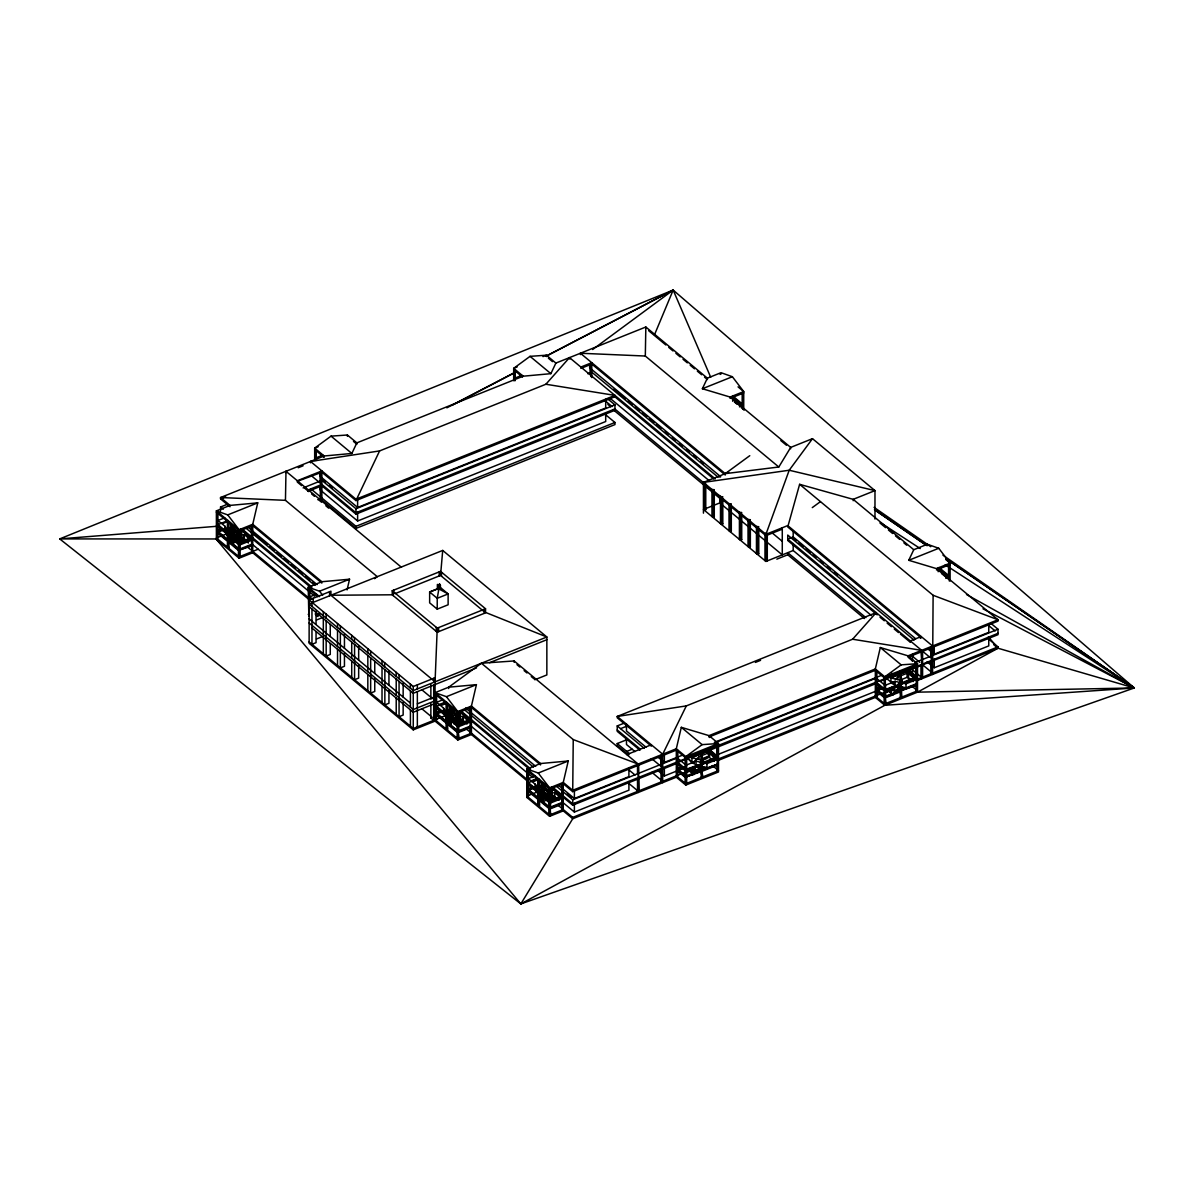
<?xml version="1.0" encoding="UTF-8"?>
<svg xmlns="http://www.w3.org/2000/svg" width="1194" height="1194" viewBox="0 0 1194 1194"><rect width="100%" height="100%" fill="white"/><g stroke="black" fill="none" stroke-linecap="round" stroke-linejoin="round"><path stroke-width="1.5" d="M527.838 781.443L471.421 734.534L457.795 740.011L457.795 711.549L435.064 692.654L448.705 687.192L481.421 663.237L573.239 739.579L572.717 791.652L676.311 750.101L685.789 757.981L718.489 744.862M932.574 674.461L933.111 595.284L799.622 484.316L787.741 526.942L921.216 637.909L920.305 638.268M374.558 578.672L377.274 576.672L285.456 500.331L285.978 471.302L401.438 567.284M874.978 519.062L874.978 490.615L812.487 438.661L790.682 447.407L778.801 467.003L645.312 356.036L645.835 327.007L555.882 363.08L550.882 373.662L523.166 376.2L356.857 442.87L351.857 453.451L324.141 455.989L220.547 497.525L220.547 498.883L230.024 506.763M440.855 571.851L442.705 550.434L309.127 604L413.258 690.565L546.852 636.999L546.852 674.938L534.793 679.774M942.961 555.18L1134.3 687.968L917.514 692.162L917.514 663.7L908.037 655.834L880.321 647.536L875.336 668.953L875.336 697.415L884.799 705.281L1134.3 687.968L998.005 648.223L917.514 692.162L884.799 705.281L520.838 903.918L59.7 538.912L673.162 290.082L1134.3 687.968L520.838 903.918L216.383 539.33L216.383 510.868L230.024 505.405L257.74 502.868L252.74 524.285L252.74 552.747L309.156 599.642M347.066 589.911L349.558 579.209L321.843 581.732L308.216 587.209L308.843 616.179M448.705 688.55L448.705 687.192L476.421 684.655L471.421 706.087L471.421 734.534M563.255 810.875L549.613 816.338L526.897 797.458L526.897 768.996L540.524 763.533L568.254 760.996L563.255 782.413L563.255 810.875L572.717 818.741L676.311 777.204L685.789 785.085L718.489 771.966L718.489 743.504L709.027 735.638L681.311 727.325L676.311 748.757L676.311 777.204M218.472 532.658L220.024 527.658M654.476 334.813L673.162 290.082L710.699 377.229M790.682 448.765L790.682 447.407L730.101 397.05L702.385 388.737L707.37 378.155L721.012 372.692L732.37 376.722L743.728 391.572L743.728 409.482M933.111 595.284L998.005 619.761L908.037 655.834L908.037 657.193L998.005 621.119L998.005 619.761L936.469 568.613L908.753 560.299L913.753 549.718L927.38 544.255L938.753 548.285L950.111 563.135L950.111 581.045M379.588 450.929L355.961 500.584L614.955 396.736L614.955 395.393L545.882 384.244L379.588 450.929L310.515 461.451L310.515 462.809M662.685 782.667L662.685 754.22L686.311 705.908L852.606 639.223L876.232 612.597L876.232 613.955M520.838 903.918L572.717 818.741L572.717 817.397L563.255 809.517L549.613 814.995L526.897 796.099L538.852 791.368L538.852 779.175L537.942 779.533L537.942 791.726L527.524 783.07L527.524 770.876M812.487 438.661L789.204 470.242L765.921 534.33L765.921 561.434L793.189 550.509L871.56 615.641M545.882 384.244L569.508 357.618L715.31 478.928M692.774 763.056L698.759 756.787L708.758 752.787L716.952 759.608L706.967 763.608L695.983 761.145L686.057 765.22L677.849 758.399M692.401 773.548L689.669 771.279L691.49 768.294L693.296 767.563L697.4 770.966L701.505 767.384M693.759 767.1L692.848 767.742M696.714 766.324L691.878 771.279L691.878 775.354L699.147 767.921L701.042 767.249M700.356 762.608L702.863 760.205L691.953 757.802L689.58 755.832M687.923 769.354L687.923 772.07L691.565 768.354L695.595 771.697L693.774 774.682L693.699 773.488M895.425 679.535L897.769 676.998L907.768 672.983L915.977 679.804L905.977 683.819L894.993 681.341L895.067 686.61L904.156 688.61L904.156 687.475L902.336 688.207L902.261 687.013M886.858 692.207L890.575 688.55M891.858 687.998C892.56 686.132 891.963 690.117 896.425 691.177L894.53 691.833M900.53 687.58L892.784 694.893L888.679 691.475L890.5 688.49L893.202 690.744M895.739 686.535L890.888 691.49L890.888 695.55L898.231 688.192L898.231 689.311L896.336 689.983M898.157 684.058L901.798 680.341L901.873 683.117M592.642 349.529L673.162 290.082L545.957 356.26L673.162 290.082M356.857 444.228L356.857 442.87L347.394 435.004L331.036 436.138L314.679 448.123L314.679 460.511M555.882 363.08L546.404 355.2L530.046 356.349L513.689 368.319L513.689 380.707M749.772 455.69L725.251 473.645L725.251 475.003L591.776 364.036L580.866 368.409M812.278 507.614L820.457 501.629M549.613 816.338L549.613 787.891L538.255 773.025L526.897 768.996L549.613 787.891L563.255 782.413L572.717 790.294L676.311 748.757L685.789 756.623L718.489 743.504L702.132 744.638L685.789 756.623L685.789 785.085M709.654 737.519L709.027 735.638L875.336 668.953L884.799 676.819L917.514 663.7L901.157 664.849L884.799 676.819L884.799 705.281M446.84 407.826L516.226 371.722M451.81 405.453L514.584 372.737M529.24 769.055L470.794 720.46L470.794 725.877L457.168 731.355L446.705 722.654L447.66 722.325L446.75 722.698L446.75 716.818L447.616 716.43L447.66 722.325L458.705 731.504L470.511 726.773L470.511 720.907L459.466 711.714L459.466 717.594L467.108 723.937M562.613 802.219L548.986 807.681L538.539 798.995L538.569 793.159L539.449 792.756L539.449 798.637L550.524 807.845L562.344 803.114L562.344 797.234L551.3 788.055L551.3 793.935L558.941 800.279M876.874 685.028L876.874 696.221L875.963 696.58L875.963 690.729L881.873 688.341M701.684 770.578L701.057 764.175L701.684 770.578L686.684 776.578L686.684 770.712L676.953 762.832L676.953 750.638L677.849 750.265L677.849 776.01L676.953 776.384L676.953 770.533L685.147 777.354L701.057 770.951L701.684 777.339L701.057 770.951M875.963 690.729L884.172 697.55L900.067 691.147M318.126 446.735L314.679 448.123L324.141 455.989L324.141 457.347M517.136 366.946L513.689 368.319L523.166 376.2M542.971 356.588L546.404 355.2L546.404 356.558M316.216 457.765L322.887 455.093M515.241 377.976L521.897 375.304M220.547 498.883L225.711 496.808M298.246 467.735L303.112 465.779M570.419 358.603L569.508 358.961L569.508 357.618M220.547 511.077L220.547 507.017L227.442 504.256M580.866 367.051L591.776 362.678L591.776 377.588M252.74 552.747L239.113 558.21L239.113 529.748L216.383 510.868L227.741 514.898L257.74 502.868M224.681 517.808L217.92 520.509L224.979 526.241L232.561 539.315L232.561 543.374L228.77 536.837L234.561 534.509L237.084 538.867L237.084 541.136L238.457 541.001L238.352 536.987L230.77 523.912L230.77 529.106L238.352 541.046L232.442 543.419M303.112 487.913L321.873 480.391L355.961 508.719L355.961 514.136L614.955 410.288L614.955 404.87L607.85 398.975M587.836 373.752L591.776 372.17L718.161 477.227M217.01 512.748L217.01 524.942L228.054 520.524M222.994 523.45L228.054 521.42M307.977 490.018L321.873 484.451L355.961 512.778L614.955 408.93M591.776 376.229L590.866 376.603L590.239 363.872L590.239 374.334M307.977 491.376L321.873 485.809L355.961 514.136M220.666 529.479L217.293 530.823L227.039 538.927M252.113 544.091L238.472 549.553L238.472 543.688L217.01 525.853L217.01 531.718L222.994 529.33M217.293 531.763L222.353 529.733M224.681 529.554L217.92 532.255L225.741 538.748M224.875 530.345L230.77 527.987L238.352 541.046M232.248 527.39L235.203 526.211M230.77 528.882L235.203 527.106M229.144 531.315L232.039 530.166L234.561 534.509M232.039 531.285L226.129 533.658L224.979 530.3M217.293 537.598L228.338 533.24M231.382 531.957L235.472 530.315M228.054 521.927L228.054 534.121L228.964 533.763L240.009 542.942L251.83 538.21L251.83 526.002M216.845 526.285L59.7 538.912L217.293 538.957M228.95 534.076L233.293 532.345M240.009 530.748L238.472 530.584L238.472 542.777L252.113 537.315L311.977 587.09M320.962 486.167L320.335 485.645L320.335 497.838L321.246 497.48L355.961 526.33L355.961 528.42L614.955 424.586L614.955 422.482L605.015 414.228M228.875 535.24L233.293 533.464M317.723 499.674L321.873 498.002M234.561 535.643L228.651 538.016L231.173 542.374L237.084 540.001M228.651 536.882L229.92 539.061L235.83 536.688M229.92 539.061L229.92 540.195L235.83 537.822M232.442 544.33L232.561 539.315M238.352 536.987L235.427 537.136M228.024 541.434L228.935 541.061M228.964 541.434L228.964 547.315L228.054 547.673L228.054 541.807L228.964 541.434L237.994 548.942M228.054 542.374L228.964 542.001M229.92 540.195L231.173 541.24L237.084 538.867M240.352 538.972L241.725 539.972L241.725 538.837L238.77 540.031M240.039 539.942L242.994 538.763L244.248 539.807L244.248 534.613L251.203 540.389L239.382 545.121L232.442 539.36M239.875 540.434L244.248 538.688M238.472 543.688L251.203 538.584L240.785 529.927L240.785 535.793L248.427 542.151M240.009 543.837L240.009 549.718L228.935 540.509L228.935 534.628L240.009 543.837L251.83 539.106L251.83 544.986L238.472 550.464L228.054 541.807M614.955 395.393L355.961 499.226L310.515 461.451M238.472 550.121L239.382 549.762M239.382 550.091L251.83 545.882L251.83 551.747L251.203 525.479M319.753 472.481L319.753 475.973L357.618 507.45L605.701 407.975L605.701 399.259M355.961 508.719L614.955 404.87M240.009 550.613L240.009 556.494L238.472 556.329L238.472 550.464M258.188 549.21L239.113 556.852L216.383 537.972M720.101 374.409L721.012 374.05M319.753 486.033L319.753 489.525L357.618 521.002L605.701 421.527L605.701 414.557M355.961 526.33L614.955 422.482M702.385 388.737L732.37 376.722M739.444 406.841L742.817 405.497L732.683 396.856L731.773 397.214L742.19 405.87M731.012 398.035L743.728 392.93L743.101 392.408M735.131 401.96L740.802 406.527M743.101 394.154L743.101 404.602L742.19 404.975L742.19 392.766M319.574 596.642L308.216 587.209L319.574 591.224L349.558 579.209M316.5 594.149L309.753 596.851L312.529 599.164M316.485 615.955L319.753 614.641M316.485 620.014L323.022 617.388M393.602 594.254L392.244 594.791L392.244 590.731L440.541 571.359L485.54 608.776L485.54 612.835L437.243 632.208L392.244 594.791L330.932 595.254L330.932 591.179L309.127 599.925L413.258 686.505L413.258 729.862L435.064 721.116L457.795 740.011M395.289 593.567L440.541 575.418L483.212 610.895M439.004 588.269L429.646 592.015L429.646 602.851L437.228 609.149L448.123 604.776L448.123 593.94L440.556 587.642L429.646 592.015L437.228 598.313L437.228 609.149M728.698 472.272L703.445 482.391L703.445 513.151M316.485 638.984L323.022 636.357M782.279 527.778L782.279 554.882L719.803 502.928L704.803 508.942L705.758 509.734L704.385 510.286L704.385 483.182M720.489 497.913L712.908 491.615L714.281 491.077L714.281 516.823L712.908 517.36L712.908 490.256L714.281 489.719L711.967 489.48L711.967 516.569M392.244 590.731L437.243 628.134L485.54 608.776M722.803 498.152L722.803 523.897L721.43 524.45L721.43 497.346L722.803 496.794L720.489 496.555L720.489 523.659M729.952 504.42L729.952 531.524L731.31 530.987L729.012 530.748L729.012 503.644L731.31 503.883L729.012 505.002L721.43 498.704M757.817 527.27L756.459 527.823L748.981 521.599L750.354 521.062L750.354 546.807L748.981 547.345L748.981 520.256L750.354 519.703L748.041 519.465L748.041 546.568L750.354 546.807M741.728 539.643L740.37 540.181L740.37 513.092L741.728 512.539L739.414 512.301L739.414 539.404L741.728 539.643L741.728 513.898L740.37 514.435L748.041 520.823M766.339 534.36L764.981 534.897L757.414 528.599M767.294 535.136L782.279 529.136M413.258 686.505L435.064 677.759L435.064 721.116M915.723 638.82L793.189 536.957L787.741 539.136L921.678 650.372L921.678 678.819M758.772 553.807L756.459 553.568L756.459 526.464L758.772 526.703L757.414 527.255L757.414 554.344L758.772 553.807L758.772 528.061M476.51 667.909L413.258 693.281L309.127 606.701M489.6 662.67L546.852 639.715M766.339 560.105L764.981 560.643L764.981 533.539L766.339 533.002L767.294 533.793L767.294 560.881M776.831 559.15L787.741 554.777L864.411 618.522M417.348 703.833L433.706 697.266M435.064 700.788L413.258 709.534L309.127 622.969M435.064 692.654L446.437 696.684L476.421 684.655M443.362 699.594L436.616 702.311L443.556 708.072L451.242 721.101L451.123 725.221M435.064 703.505L413.258 712.251L311.962 628.044M439.362 704.49L444.422 702.46M456.675 730.728L447.66 723.236L446.75 723.594L446.75 729.474L447.66 729.101L446.108 728.937L446.108 723.071L435.706 714.415L435.706 720.28L436.616 719.922L436.616 694.177L435.706 694.535L435.706 706.744L446.735 702.311M458.705 731.504L458.705 725.639L447.019 715.937L447.019 721.803L446.108 722.161L435.706 713.505L435.706 707.639L436.616 707.281L445.869 714.967M441.676 705.251L446.735 703.221M443.556 708.072L443.556 713.266L449.869 724.161L446.078 717.624L451.989 715.266L455.765 720.669L455.765 722.922L457.153 722.803M439.362 711.266L435.974 712.624L447.019 721.803M435.706 713.505L442.735 710.848M441.676 712.027L436.616 714.057L447.019 722.713L447.019 728.579M430.87 703.49L430.87 717.952L432.228 717.4L422.243 709.102M446.511 712.087L453.884 708.908M444.929 714.281L444.81 715.445L450.72 713.087L451.989 715.266M447.825 713.116L450.72 711.952L450.72 713.087M435.706 706.744L446.108 715.4L446.108 703.191L447.019 702.833L447.019 715.027L413.258 728.504L309.127 641.939M446.75 703.729L446.75 715.922L447.66 715.549L458.705 724.728L470.511 719.997L470.511 707.803L469.884 707.281L470.511 726.773M446.078 716.504L451.989 714.131M458.705 724.728L458.705 712.534L457.168 712.385L457.168 724.579L470.794 719.101L470.794 706.908L540.524 764.891L540.524 763.533L471.421 706.087L457.795 711.549L446.437 696.684M446.75 716.818L447.66 716.46M471.421 707.445L457.795 712.908L435.064 694.012M447.347 718.684L453.242 716.31M447.347 719.803L453.242 717.445M448.601 720.863L454.511 718.489M448.601 721.982L454.511 719.624L449.466 710.908L449.466 705.714L457.033 718.788L457.033 722.848L455.765 721.803M446.108 723.071L447.019 722.713M451.123 726.116L451.242 721.101M457.033 718.788L452.601 719.027M446.705 723.221L447.616 722.863M449.869 723.042L455.765 720.669M457.466 721.818L460.421 720.639L461.675 721.683L461.675 720.564L457.302 722.31M454.138 724.012L462.944 720.475L462.944 716.415L469.884 722.176L458.063 726.922L451.123 721.146M458.511 723.161L462.944 721.385L459.466 718.489L459.466 721.833M435.706 707.639L457.168 725.474L458.063 725.116L458.705 738.28L458.063 731.892M458.705 725.639L470.511 720.907M457.168 731.907L458.063 731.549M446.75 723.594L457.168 732.25L469.884 727.146L470.511 733.549L470.511 727.683L458.705 732.415M458.063 737.758L457.168 738.131L457.168 732.25M469.884 733.026L470.794 732.653L470.794 728.25M471.421 733.191L457.795 738.653L435.064 719.758M908.753 560.299L938.753 548.285M936.469 568.613L950.111 563.135L945.842 559.598M936.469 569.956L950.111 564.493M941.514 573.523L948.573 579.239L948.573 564.344L949.2 577.06L945.827 578.403M876.232 612.597L617.238 716.445L617.238 717.803L651.327 746.131L651.327 744.772L626.79 754.608M755.369 662.416L760.548 660.342M639.969 750.235L617.238 731.355L617.238 725.922L624.149 723.161M620.701 728.609L627.596 725.833M538.255 773.025L568.254 760.996M535.196 775.936L528.435 778.637L535.375 784.413L535.375 789.607L541.688 800.502L537.912 793.965L543.807 791.592L547.598 797.01L547.598 799.264L548.971 799.144M628.596 755.086L617.238 745.638L617.238 743.549L627.462 739.444M531.181 780.831L536.24 778.801M527.524 783.07L538.569 778.652M549.897 808.234L550.524 814.621L549.897 801.458L538.852 792.264L538.852 798.144L537.942 798.502L527.524 789.846L527.524 783.98L528.435 783.607L537.703 791.309M533.509 781.577L538.569 779.548M535.375 784.413L543.076 797.443L542.957 802.458M531.181 787.607L527.808 788.965L538.852 798.144M527.524 789.846L534.554 787.189M533.509 788.353L528.435 790.383L538.852 799.04L539.479 805.443L538.569 805.801L538.569 799.935L539.479 799.577L548.509 807.069M626.716 751.414L632.163 749.22M543.076 801.502L535.494 788.428L541.285 786.115L548.867 799.189L548.867 795.114L541.285 782.04L541.285 787.234L546.345 795.95L540.434 798.323M542.763 785.518L545.718 784.339M541.285 787.01L545.718 785.234M536.763 790.607L536.643 791.786L542.554 789.413L543.807 791.592M539.658 789.458L542.554 788.294L542.554 789.413M921.216 636.551L910.321 640.924L910.321 642.282L900.38 634.014M528.435 770.518L528.435 796.264L527.524 796.622L527.524 790.756L537.942 799.413L537.942 805.278L538.852 804.92M539.479 791.891L539.479 779.697L538.569 780.055L538.569 792.249L539.479 791.891L550.524 801.07L562.344 796.338L562.344 784.145L561.717 783.622L562.344 809.89L562.344 804.01L550.524 808.756M537.912 792.831L543.807 790.473M526.897 797.458L527.808 797.085M538.569 793.159L539.479 792.801M539.166 795.01L545.076 792.652M539.166 796.144L545.076 793.771M540.434 797.189L546.345 794.831M542.464 786.368L550.673 793.398L551.568 793.04L551.568 789.428M537.942 799.413L539.479 798.667L539.419 796.353M548.867 795.114L544.434 795.353M542.957 797.488L549.897 803.264L561.717 798.517L554.762 792.756L547.076 793.279M538.539 799.562L539.449 799.204M538.569 800.502L539.479 800.129M541.688 799.368L547.598 797.01M550.867 797.099L552.24 798.099L552.24 796.98L549.285 798.159M549.136 798.652L553.509 796.891L554.762 797.95L554.762 792.756M542.957 801.547L554.762 796.816M550.344 799.487L554.762 797.711L551.3 794.831L551.3 798.159M651.043 759.22L651.954 758.847L660.789 766.19M661.148 764.13L661.148 755.414L662.685 755.578M538.569 792.249L548.986 800.905L561.717 795.816M709.027 736.982L876.232 669.938M527.524 783.98L548.986 801.816L549.897 801.458M551.583 800.771L561.717 796.711M562.344 797.234L550.524 801.98L550.524 807.845M548.986 808.248L549.897 807.89M538.569 799.935L548.986 808.592L561.717 803.487M558.643 785.413L574.389 798.502L628.91 776.637L628.91 767.936M657.342 756.608L664.357 762.429L683.296 754.832M714.311 742.399L881.426 675.386M928.544 649.476L934.245 654.208L988.766 632.357L988.766 623.641M563.255 791.906L572.717 799.771L676.311 758.235M715.893 742.369L876.232 678.073M914.858 662.58L998.005 629.253L998.005 634.671L892.142 677.117M686.684 769.802L686.684 757.608L685.147 757.459L685.147 769.652L701.684 763.802L686.684 769.802L677.849 762.459M706.967 763.608L706.967 768.578L716.952 764.578L717.594 770.966L716.952 744.698L717.594 757.414L702.594 763.429L701.968 750.713L701.057 751.071L701.057 763.264M915.977 684.774L916.604 691.177L915.977 664.894L916.873 664.536L917.514 665.058L884.799 678.177L875.336 670.312M676.311 762.309L572.717 803.846L563.255 795.965M678.893 761.265L876.232 682.132L885.709 690.013L900.694 683.998L900.694 671.804M877.903 681.476L886.232 678.132L895.067 685.475M998.005 633.313L880.202 681.326M676.953 762.832L687.848 758.459L691.953 762.772M689.52 757.787L692.848 756.444L692.221 755.921M875.963 670.834L875.963 683.028L876.874 682.669M549.897 814.099L548.986 814.457L548.986 808.592M563.255 797.323L572.717 805.189L676.311 763.653M876.232 683.49L693.132 756.921L709.654 750.608L715.131 755.16M701.057 770.04L685.147 776.428L676.953 769.608L676.953 763.727L677.849 763.369M892.769 677.192L908.679 670.819L915.514 676.491M680.55 767.384L677.222 768.712L686.684 776.578M703.117 758.324L708.117 756.324L714.221 761.399M876.232 685.296L876.232 688.908L881.232 686.908M691.953 762.996L693.774 762.265L693.774 763.399L691.953 762.996L691.953 757.802M676.953 769.608L683.893 766.951M700.415 760.19L709.654 756.489L709.654 752.086M876.232 688.908L885.709 696.789L900.694 690.774L884.172 696.624L884.172 690.759L875.963 683.938L875.963 689.804L881.873 687.431M901.097 679.729L908.679 676.685M677.849 770.145L682.849 768.13M703.759 759.757L707.087 758.414M562.926 802.532L574.389 812.054L628.91 790.189L628.91 781.488M657.581 770.369L664.357 775.981L683.296 768.384M712.594 756.638L883.142 688.251M927.126 661.849L934.245 667.759L988.766 645.894L988.766 637.193M701.968 750.713L701.968 762.906L717.863 756.533M875.963 683.028L884.172 689.848L900.694 683.998M915.977 664.894L916.604 677.625L901.604 683.64L900.977 670.909L900.977 683.102L916.873 676.729L916.873 664.536M676.953 763.727L685.147 770.548L716.952 757.802M885.067 697.162L885.709 703.564L885.067 690.386L916.873 677.64L916.873 683.505L900.918 689.908L900.918 684.028L901.604 690.401M686.684 770.712L717.594 758.324L717.594 764.19L702.535 770.234M885.067 690.386L916.604 678.52L916.604 684.401L901.545 690.431M638.432 773.712L638.432 764.518L639.059 790.786L637.521 790.637L637.521 778.443L638.148 778.966M661.774 769.488L661.148 768.966L661.148 781.16L662.058 780.786L662.058 770.339M931.678 661.267L931.036 660.745L931.036 672.938L931.947 672.58L931.947 659.028L932.574 659.551M689.669 771.279L689.669 770.145L691.49 769.414L695.595 772.831M888.679 691.475L888.679 690.341L890.5 689.625M572.717 817.397L692.221 769.473M717.609 759.294L891.231 689.684M916.559 679.52L998.005 646.864L998.005 648.223L916.559 680.878M902.336 687.072L900.53 687.804L900.53 686.684L896.888 687.013L896.888 685.878M717.609 760.653L875.336 697.415M898.231 688.192L900.052 687.46M696.057 761.205L696.057 766.399L705.147 768.414L705.147 767.279L703.326 768.011L703.326 766.876L701.505 767.608L701.505 766.473L697.878 766.802L697.789 765.608M695.595 771.697L697.4 770.966L699.221 767.981M701.968 770.578L702.594 776.981L701.968 770.578L705.296 769.249M686.057 776.966L701.684 771.473M702.594 771.115L717.594 765.1M885.709 697.684L900.694 691.669L900.694 697.55L900.067 692.624M901.604 691.311L901.604 697.177L900.977 690.789L916.604 685.296M686.684 777.488L686.684 783.354L685.147 783.204L685.147 777.354M701.057 776.816L701.968 776.458M716.952 770.443L718.489 770.608L685.789 783.727L676.311 775.846M885.067 703.042L884.172 703.4L884.172 697.55M900.067 697.027L900.977 696.654M915.977 690.639L916.873 690.281L916.873 684.416L905.977 688.789L905.977 683.819M686.311 705.908L617.238 716.445L662.685 754.22M778.801 467.003L725.251 473.645L580.418 353.245L580.418 354.588M481.421 663.237L514.136 660.954L638.148 764.056L638.148 792.517M236.561 535.151L244.143 534.658L244.143 538.733L239.098 539.046M462.824 720.519L457.78 720.848L459.153 721.848L459.153 720.713L462.944 721.609L462.944 716.415L455.257 716.937L455.257 719.654M549.613 797.174L554.658 796.861M549.718 797.129L553.509 798.025L552.24 796.98M580.418 353.245L645.312 356.036M285.456 500.331L220.547 497.525L230.024 505.405M852.606 639.223L921.678 650.372M888.605 676.028L890.963 677.998L901.873 680.401M894.604 682.864L890.963 682.072L890.963 677.998M894.993 685.416L905.977 687.878M691.953 761.862L693.774 762.265M696.057 765.279L706.967 767.682M799.622 484.316L853.173 499.346L913.753 549.718M573.239 739.579L638.148 764.056M982.99 608.806L1134.3 687.968L945.812 558.613M966.483 594.493L1134.3 687.968L946.708 559.285M881.232 523.136L920.275 548.568M945.275 564.852L1134.3 687.968M875.321 510.241L925.887 544.942M874.426 509.704L926.708 545.568M874.083 507.375L930.708 546.688M702.594 764.339L701.908 763.832L702.594 770.205L701.968 763.817M738.041 386.856L743.728 391.572L730.101 397.05L730.101 398.393M732.683 395.945L743.101 404.602M939.066 567.508L948.17 575.09M938.156 567.881L949.2 577.06M648.7 330.738L665.879 345.006M668.744 347.394L673.028 350.961M675.894 353.334L680.192 356.916M683.043 359.29L687.341 362.857M690.207 365.23L694.49 368.812M697.356 371.185L701.654 374.752M704.52 377.14L707.37 379.513L707.37 378.155L645.835 327.007L645.835 328.365M734.325 401.915L737.146 404.259M741.37 407.766L744.19 410.109M780.816 440.571L786.458 445.258M879.933 522.957L885.575 527.644M888.396 529.987L892.619 533.509M895.44 535.852L899.664 539.36M903.888 542.882L906.709 545.225M990.856 623.298L998.005 629.253M987.99 624.984L995.154 630.939M987.99 638.536L998.005 646.864M993.721 644.656L996.572 647.029M932.574 645.999L787.741 525.584L765.921 534.33L703.445 482.391L789.204 470.242L874.978 490.615L853.173 499.346L853.173 500.704M932.574 647.357L931.947 646.835L932.574 655.476M720.728 476.719L589.657 367.752L589.657 364.26M613.865 389.244L625.268 398.721M628.119 401.08L632.402 404.632M635.238 407.005L639.521 410.557M642.372 412.93L646.641 416.482M649.491 418.855L653.775 422.407M656.61 424.78L660.894 428.333M665.162 431.885L668.013 434.258M672.297 437.81L675.132 440.168M679.416 443.72L682.267 446.093M686.535 449.645L689.386 452.019M693.669 455.571L696.505 457.944M700.788 461.496L703.639 463.869M793.189 538.315L796.04 540.673M798.89 543.046L803.159 546.598M806.01 548.971L810.293 552.524M813.144 554.897L815.98 557.255M820.263 560.807L823.114 563.18M827.382 566.732L830.233 569.105M834.502 572.657L837.352 575.03M914.126 640.133L787.741 535.076L787.741 540.494L877.202 614.865M921.858 650.626L929.425 656.924M613.074 395.289L713.893 479.107M880.038 617.223L884.306 620.761M887.142 623.134L891.396 626.671M894.246 629.029L898.5 632.566M921.678 651.73L921.037 651.193L921.678 659.849M609.582 397.871L709.326 480.794M772.339 533.061L782.279 541.33M605.015 400.677L612.104 406.572M614.611 408.766L704.176 483.227M718.236 494.913L721.042 497.241M865.844 617.611L787.741 552.688L787.741 554.777M912.201 656.043L919.783 662.342M921.858 664.177L932.574 673.103M711.967 490.824L704.385 484.54L705.758 483.988L705.758 509.734M729.952 505.778L739.414 513.659M931.036 672.938L931.678 673.461L931.036 647.193L931.036 657.64M607.85 404.393L610.686 406.751M921.678 665.282L921.037 664.745L921.037 676.953L922.589 677.102L922.589 651.357M613.074 409.587L720.997 499.301M548.404 358.23L552.509 361.633M908.679 657.715L912.783 661.118M912.201 669.595L921.678 677.476M916.873 676.729L908.679 669.909L892.142 675.759M530.046 356.349L550.882 373.662M880.321 647.536L901.157 664.849M907.141 669.744L916.604 677.625M914.604 676.864L907.141 670.655L907.141 676.52L913.231 681.595M713.325 516.032L714.281 516.823M722.803 523.897L721.848 523.106L721.848 499.211M910.5 680.222L907.768 677.953L907.768 670.282M703.445 509.495L765.921 561.434M911.41 685.729L917.514 690.804L884.799 703.923L875.336 696.057M894.993 681.341L885.067 685.416L876.874 678.595M897.784 685.535L900.53 687.804M513.689 369.677L522.524 377.02M892.396 686.699L895.022 688.878M888.679 690.341L891.396 692.595M892.709 693.699L892.784 694.893M876.874 690.341L883.709 696.027M875.963 689.804L884.172 696.624M876.874 696.221L876.232 691.281M353.499 441.437L356.23 443.705M716.504 755.399L709.654 749.713L693.132 755.563M331.036 436.138L351.857 453.451M681.311 727.325L702.132 744.638M708.117 749.548L717.594 757.414M717.594 758.324L708.117 750.459L708.117 754.518M717.594 764.19L701.908 769.697L702.594 770.205M712.4 765.533L716.504 768.951M442.705 550.434L546.852 636.999L484.6 612.044M687.222 757.936L694.639 764.1M323.514 456.824L314.679 449.481L315.589 449.108L315.589 459.959M689.669 770.145L692.371 772.399M355.961 500.584L321.873 472.257L297.619 481.212M661.148 755.414L661.774 781.682L661.148 781.16M646.118 747.28L626.477 730.952L626.477 723.982M321.156 478.495L325.365 481.988M329.574 485.48L332.38 487.824M617.238 725.922L644.223 748.354M311.141 475.54L319.977 482.883M617.238 729.997L639.969 748.877M634.999 751.593L626.477 744.504L626.477 739.28M311.141 489.077L319.977 496.435M617.238 743.549L629.551 753.772M651.954 772.399L662.685 781.324M320.335 497.838L320.962 498.361L320.335 472.093L320.335 482.555M355.961 528.42L321.873 500.092L321.873 470.899L297.336 480.734L297.336 482.092L301.619 485.645M304.47 488.018L308.753 491.585M311.604 493.943L314.455 496.316M318.723 499.883L321.589 502.241M325.858 505.808L328.708 508.181M516.987 664.685L519.838 667.058M524.106 670.61L526.972 672.983M531.24 676.535L534.091 678.908M638.148 765.414L637.521 764.891L637.521 773.593M628.686 769.742L634.999 774.981M628.686 783.294L638.148 791.159M321.843 581.732L252.74 524.285L239.113 529.748L227.741 514.898M321.843 583.09L252.74 525.644L239.113 531.106L216.383 512.226M572.717 791.652L563.255 783.771L549.613 789.234L526.897 770.354M330.932 595.254L435.064 681.819L437.243 628.134M248.397 527.509L317.097 584.627M465.6 708.072L535.733 766.384M252.695 532.434L267.008 544.33M269.859 546.718L274.157 550.285M277.023 552.658L281.321 556.24M284.172 558.613L288.47 562.18M291.336 564.568L295.634 568.135M298.485 570.508L302.783 574.075M305.649 576.463L309.947 580.03M312.798 582.403L315.664 584.791M567.225 793.906L571.523 797.488M220.547 507.017L223.248 509.271M245.591 527.838L250.8 532.166M252.74 533.778L314.798 585.358M464.287 709.639L533.479 767.16M556.106 785.965L561.314 790.294M242.994 529.733L250.8 536.24M461.675 711.534L530.658 768.876M553.509 787.876L561.314 794.368M240.785 529.017L251.83 538.21M459.466 710.818L470.511 719.997M551.3 787.159L562.344 796.338M242.994 531.091L250.8 537.584M252.74 539.195L310.559 587.269M469.496 719.385L460.377 711.803L460.377 717.221M561.314 795.726L552.21 788.144L552.21 793.562M308.216 588.552L317.962 596.657M231.949 527.33L239.755 533.822M252.516 544.479L314.694 596.179M450.631 709.132L458.451 715.624M471.332 726.385L532.882 777.548M542.464 785.473L550.27 791.965M231.949 528.241L240.158 535.27L241.069 534.912L241.069 531.3M450.631 710.027L458.839 717.072M232.337 529.688L240.158 536.181M248.427 543.046L240.785 536.703L240.785 539.807M451.033 711.475L458.839 717.967M542.852 787.816L550.673 794.308L550.673 798.204M461.675 720.564L462.944 721.609M230.77 529.106L232.039 530.166M449.466 710.908L450.72 711.952M541.285 787.234L542.554 788.294M241.725 538.837L242.994 539.897M422.243 690.132L432.228 698.43L430.87 698.983L430.87 684.52M248.203 547.613L250.8 549.777M252.74 551.389L309.156 598.284M466.884 729.415L527.838 780.085M558.717 805.756L561.314 807.92M547.598 798.129L548.867 799.189M217.293 524.047L227.188 532.27M436.616 706.37L447.019 715.027M528.435 782.712L538.852 791.368M217.92 525.479L223.472 530.091M217.01 524.942L227.427 533.599L227.427 521.405M228.054 534.121L238.472 542.777M446.75 715.922L457.168 724.579M316.261 613.104L318.873 615.268M217.01 531.718L227.427 540.375L227.427 534.509M238.472 549.553L228.024 540.867L228.054 535.031M315.35 613.462L317.962 615.626M447.66 723.803L446.75 724.161M315.35 614.373L317.962 616.537M228.964 547.315L227.427 547.15L227.427 541.285L217.01 532.628L217.01 538.494L217.92 538.136L217.92 512.375M308.216 614.313L308.843 614.835L308.843 608.955M216.383 539.33L239.113 558.21M430.87 717.952L433.706 720.31L433.706 685.072M309.127 618.91L410.423 703.117M413.258 729.862L309.127 643.297L309.127 589.94M988.423 636.895L996.811 646.805M319.574 591.224L322.678 595.284M457.033 722.848L449.466 709.773L443.556 712.146L451.242 725.176M227.397 535.837L224.875 531.479L224.979 526.241M949.2 580.896L949.2 577.956L938.156 568.777L938.156 571.717M939.066 568.419L939.066 571.344M934.245 647.238L934.245 654.208M934.245 659.058L934.245 667.759M927.38 544.255L927.38 545.613M912.44 654.252L912.44 661.222M912.44 667.804L912.44 676.505M908.679 670.819L908.679 675.222M908.037 669.386L908.037 670.744M908.037 672.476L908.037 675.968M900.694 690.774L900.067 684.371L900.067 690.251M900.067 671.282L900.067 683.475M897.769 676.998L897.843 679.774M896.425 690.042L896.425 691.177M894.604 691.893L894.604 693.027M891.858 673.162L891.858 676.655M886.858 678.655L886.858 679.565M886.948 689.565L886.948 692.266M885.709 690.013L885.067 677.282L885.067 689.49M885.709 690.908L885.709 696.789M884.172 677.655L884.172 689.848M876.874 672.088L876.874 683.565M876.232 671.565L876.232 682.132M793.189 531.539L793.189 536.957M793.189 543.539L793.189 550.509M757.817 529.106L757.817 553.016M749.399 522.106L749.399 546.016M742.817 393.304L742.817 405.497M742.817 406.393L742.817 409.333M732.683 396.856L732.683 401.259M731.31 505.241L731.31 530.987M730.37 506.286L730.37 530.196M719.803 475.839L719.803 477.182M719.803 496.167L719.803 502.928M709.027 749.19L709.027 750.533M708.758 750.071L708.758 757.757M704.803 481.839L704.803 483.197M702.773 760.13L702.773 764.205M701.684 751.593L701.684 763.802M698.759 756.787L698.833 759.563M686.057 757.086L686.057 782.831M685.147 770.548L685.147 776.428M664.357 753.727L664.357 762.429M664.357 769.011L664.357 775.981M662.058 755.041L662.058 765.503M638.432 777.398L638.432 790.264M574.389 789.801L574.389 798.502M574.389 803.353L574.389 812.054M572.717 799.771L572.717 805.189M550.986 797.055L550.986 798.189M550.673 788.995L550.673 793.398M550.524 788.876L550.524 801.07M549.897 800.547L549.897 788.353L548.986 788.712L548.986 800.905M548.986 801.816L548.986 807.681M541.404 796.905L541.404 799.622M539.479 799.577L539.479 805.443M537.942 792.637L537.942 798.502M535.494 784.368L535.494 788.428M515.241 371.468L515.241 380.677M514.33 370.2L514.33 380.662M514.136 660.954L514.136 662.312M484.182 609.313L484.182 613.388M460.421 720.639L460.421 721.773M458.063 712.012L458.063 724.206M457.168 725.474L457.168 731.355M454.153 708.624L454.153 712.117M447.66 703.356L447.66 715.549M447.66 723.236L447.66 729.101M446.108 716.296L446.108 722.161M441.481 572.15L441.481 576.209M440.541 571.359L440.541 575.418M439.183 571.911L439.183 575.971M438.601 627.596L438.601 631.656M436.288 627.357L436.288 631.417M433.706 678.296L433.706 682.371M417.348 684.863L417.348 688.923M417.348 691.639L417.348 726.862M410.423 684.132L410.423 688.207M410.423 690.923L410.423 707.176M410.423 709.893L410.423 726.146M403.154 683.281L403.154 697.072M403.154 702.415L403.154 715.057L399.065 716.698L399.065 681.476M399.065 674.7L399.065 678.759M396.214 672.341L396.214 676.401M396.214 679.117L396.214 695.371M396.214 698.087L396.214 714.34M393.602 590.179L393.602 592.896M393.184 591.523L393.184 595.582M388.946 671.476L388.946 685.266M388.946 690.61L388.946 703.251L384.856 704.893L384.856 669.67M384.617 662.685L384.617 666.759M382.02 660.536L382.02 664.595M382.02 667.312L382.02 683.565M382.02 686.281L382.02 702.535M374.752 661.401L374.752 673.461M374.752 678.804L374.752 691.46L370.662 693.087L370.662 657.864M370.662 651.088L370.662 655.148M367.827 648.73L367.827 652.79M367.827 655.506L367.827 671.759M367.827 674.476L367.827 690.729M358.663 646.297L358.663 660.088M358.663 665.431L358.663 678.073L354.573 679.714L354.573 644.491M357.618 498.734L357.618 507.45M357.618 512.286L357.618 521.002M354.454 637.611L354.454 641.685M351.723 635.342L351.723 639.417M351.723 642.118L351.723 658.387M351.723 661.088L351.723 677.356M347.394 435.004L347.394 436.362M344.454 634.492L344.454 648.282M344.454 653.625L344.454 666.267L340.365 667.909L340.365 632.686M340.365 625.895L340.365 629.969M337.529 623.537L337.529 627.611M337.529 630.313L337.529 646.581M337.529 649.282L337.529 665.551M330.26 624.402L330.26 636.477M330.26 643.626L330.26 654.461L326.171 656.103L326.171 620.88M329.574 591.731L329.574 595.791M326.171 614.104L326.171 618.164M323.32 611.731L323.32 615.806M323.32 618.507L323.32 634.775M323.32 637.477L323.32 653.745M319.261 613.298L319.261 614.209M316.216 460.481L316.216 449.631L315.306 450.004L315.306 460.451M316.052 611.044L316.052 623.686M316.052 631.82L316.052 642.656L311.962 644.297L311.962 609.074M313.216 598.298L313.216 602.358M311.962 602.298L311.962 606.358M309.753 588.717L309.753 599.567M308.843 589.09L308.843 601.283M308.843 602.179L308.843 608.059M285.978 471.302L285.978 472.645M241.695 530.017L241.695 535.434M240.158 529.405L240.009 542.942M239.382 530.226L239.382 555.971M231.173 541.24L231.173 542.374M230.89 538.778L230.89 541.479M228.964 521.569L228.964 533.763M438.885 588.911L437.228 598.313L448.123 593.94L439.019 588.985M439.571 583.97L438.213 585.717L438.213 589.791L439.571 588.03L439.571 583.97M228.935 540.509L228.054 540.897L228.964 540.539M539.449 798.637L538.569 799.025L539.449 798.637M892.784 682.461L890.963 683.192L892.784 683.595L892.784 682.461M440.407 585.239L437.377 584.448L437.377 588.523L440.407 589.299L440.407 585.239"/></g></svg>
